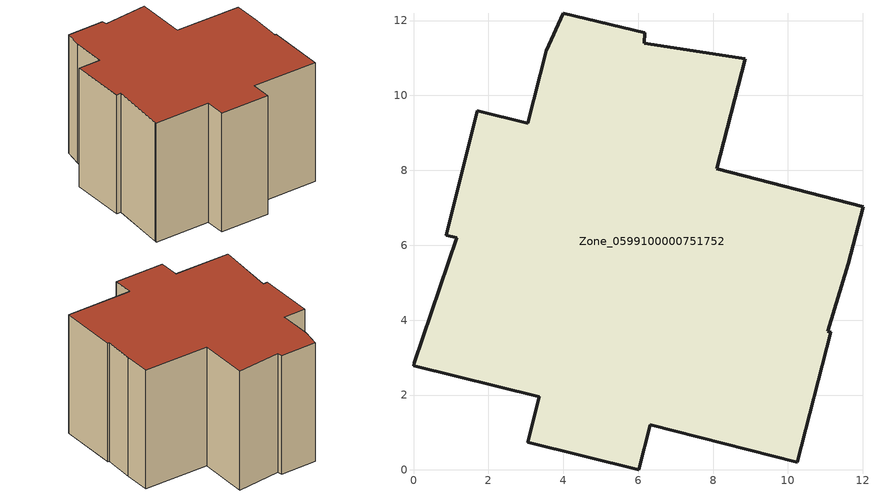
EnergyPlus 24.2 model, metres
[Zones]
Zone_0599100000751752
 floor ground (C_G): 3.99,12.2 6.17,11.68 6.16,11.4 8.85,10.98 8.09,8.04 12.01,7.03 11.61,5.5 11.07,3.7 11.14,3.68 10.25,0.21 6.32,1.2 6.02,0 3.05,0.74 3.36,1.95 0,2.78 0.02,2.87 1.16,6.2 0.88,6.27 1.71,9.59 3.05,9.25 3.54,11.2 z0
 wall outside (C_F): 3.05,0.74 6.02,0 6.32,1.2 10.25,0.21 11.14,3.68 11.07,3.7 11.61,5.5 12.01,7.03 8.09,8.04 8.85,10.98 6.16,11.4 6.17,11.68 3.99,12.2 3.54,11.2 3.05,9.25 1.71,9.59 0.88,6.27 1.16,6.2 0.02,2.87 0,2.78 3.36,1.95 3.05,0.74 z0:7.47
 roof outside (C_R): 3.99,12.2 3.54,11.2 3.05,9.25 1.71,9.59 0.88,6.27 1.16,6.2 0.02,2.87 0,2.78 3.36,1.95 3.05,0.74 6.02,0 6.32,1.2 10.25,0.21 11.14,3.68 11.07,3.7 11.61,5.5 12.01,7.03 8.09,8.04 8.85,10.98 6.16,11.4 6.17,11.68 z7.47
[BUILDING]
Pand.0599100000751752: North Axis=0; Terrain=City; Loads Convergence Tolerance Value=0.04; Temperature Convergence Tolerance Value=0.4; Solar Distribution=FullExterior; Maximum Number of Warmup Days=25; Minimum Number of Warmup Days=1
[Site:Location]
Rotterdam.The.Hague.AP_ZH_NLD Design_Conditions: Latitude=51.96; Longitude=4.45; Time Zone=1; Elevation=-4.5
[SITE:GROUNDTEMPERATURE:BUILDINGSURFACE]
18, 18, 18, 18, 18, 18, 18, 18, 18, 18, 18, 18
[MATERIAL] Thermal Absorptance=0.9; Solar Absorptance=0.7; Visible Absorptance=0.7
Name | Roughness | Thickness | Conductivity | Density | Specific Heat
G.D.2006-2014 | MediumSmooth | 0.15 | 0.06 | 540 | 1210
F.D.2006-2014 | Rough | 0.3 | 0.12 | 1920 | 840
R.D.2006-2014 | MediumRough | 0.2 | 0.08 | 1500 | 1000
[CONSTRUCTION]
C_G: G.D.2006-2014
C_F: F.D.2006-2014
C_R: R.D.2006-2014
[ZONE]
Zone_0599100000751752: Type=1; Multiplier=1; Ceiling Height=Autocalculate; Volume=Autocalculate; Floor Area=autocalculate; Part of Total Floor Area=Yes
[ZONEINFILTRATION:DESIGNFLOWRATE]
Infil_Zone_0599100000751752: Zone or ZoneList or Space or SpaceList=Zone_0599100000751752; Schedule=AlwaysOn; Design Flow Rate Calculation Method=Flow/Area; Flow Rate per Floor Area=0.0021; Constant Term Coefficient=1; Temperature Term Coefficient=0; Velocity Term Coefficient=0; Velocity Squared Term Coefficient=0
[HVACTEMPLATE:ZONE:IDEALLOADSAIRSYSTEM]
Zone_0599100000751752: Maximum Heating Supply Air Temperature=50; Minimum Cooling Supply Air Temperature=13; Maximum Heating Supply Air Humidity Ratio=0.0156; Minimum Cooling Supply Air Humidity Ratio=0.0077; Heating Limit=NoLimit; Cooling Limit=NoLimit; Dehumidification Control Type=ConstantSensibleHeatRatio; Cooling Sensible Heat Ratio=0.7; Dehumidification Setpoint=60; Humidification Control Type=None; Humidification Setpoint=30; Outdoor Air Method=None; Outdoor Air Flow Rate per Person=0.00944; Outdoor Air Flow Rate per Zone Floor Area=0; Outdoor Air Flow Rate per Zone=0; Demand Controlled Ventilation Type=None; Outdoor Air Economizer Type=NoEconomizer; Heat Recovery Type=None; Sensible Heat Recovery Effectiveness=0.7; Latent Heat Recovery Effectiveness=0.65
[ZONECONTROL:THERMOSTAT]
ThermostatControl_Zone_0599100000751752: Zone or ZoneList=Zone_0599100000751752; Control Type Schedule=DualSetpointControlType; Control 1=Thermostat_Zone_0599100000751752; Temperature Difference Between Cutout And Setpoint=0
[THERMOSTATSETPOINT:DUALSETPOINT]
Thermostat_Zone_0599100000751752: Heating Setpoint Temperature Schedule=HeatingSetpoint_Zone_0599100000751752; Cooling Setpoint Temperature Schedule=CoolingSetpoint_Zone_0599100000751752
[SCHEDULE:COMPACT]
HeatingSetpoint_Zone_0599100000751752: Through: 12/31, For: AllDays, Until: 24:00, 21
CoolingSetpoint_Zone_0599100000751752: Through: 12/31, For: AllDays, Until: 24:00, 24
DualSetpointControlType: Through: 12/31, For: AllDays, Until: 24:00, 4
AlwaysOn: Through: 12/31, For: AllDays, Until: 24:00, 1
